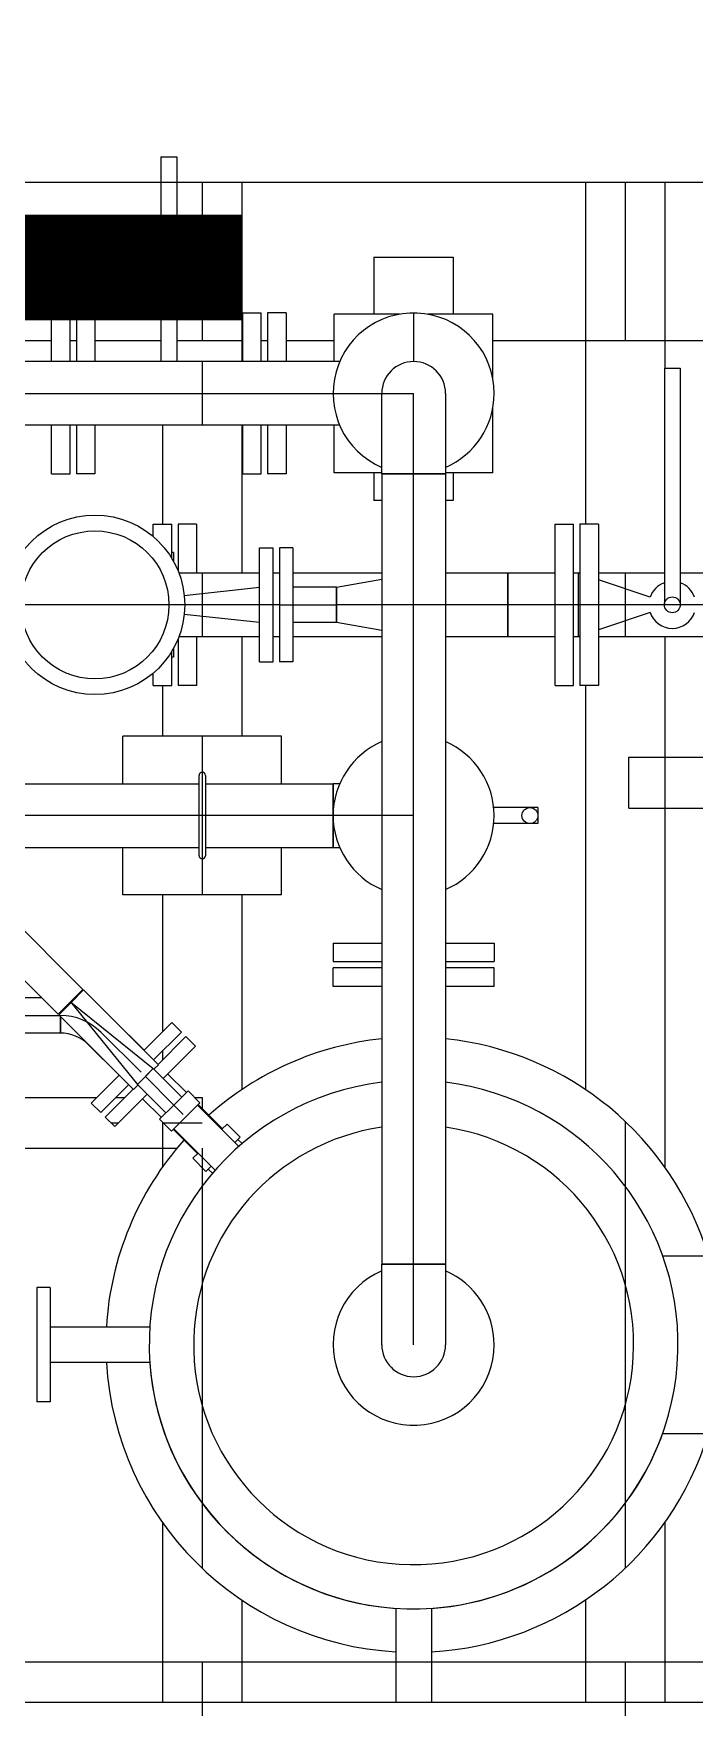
# Model space of a CAD drawing. Header units: inches. Extents: x 517790 to 538444, y 301815 to 302461.
# Drawn here: x 517892.184 to 517892.775, y 302347.485 to 302348.98 of the extents above; entities that cross this region are included whole.
import ezdxf

# ---------------------------------------------------------------- set-up
doc = ezdxf.new("R2010")
doc.units = ezdxf.units.IN
doc.header["$MEASUREMENT"] = 0
doc.linetypes.add('BLAST PROOF PARTITION-EMBED 1_DWG$0$DIVIDE2', pattern=[0.625, 0.25, -0.125, 0, -0.125, 0, -0.125])
doc.layers.add('Layout', color=6, linetype='Continuous', lineweight=15)
for name, color, linetype in [('电气-接地设计-接地线', 3, '接地线'), ('硅胶总平面底图 工艺装置区', 253, 'Continuous'), ('硅胶总平面底图0804', 253, 'Continuous')]:
    doc.layers.add(name, color=color, linetype=linetype)
doc.styles.add('EESLTYPE', font='TXT.shx')
doc.linetypes.add('接地线', pattern='A,500,["/",EESLTYPE,S=200,R=0,X=0,Y=-100],-200,60,-200', length=960)

msp = doc.modelspace()

# ---------------------------------------------------------------- linework, layer by layer
at = {"layer": 'Layout', "color": 9, "lineweight": -3}
msp.add_arc((517888.1581, 302345.937), 10.9625, 0, 86.22389, dxfattribs=at)
at = {"layer": '电气-接地设计-接地线', "color": 1, "linetype": '接地线', "ltscale": 0.005, "const_width": 0.0944}
msp.add_lwpolyline([(517880.4229, 302348.7714), (517892.3704, 302348.7714)], dxfattribs=at)
at = {"layer": '硅胶总平面底图 工艺装置区', "color": 253, "linetype": 'Continuous', "lineweight": -3}
for p, q in [((517892.2981, 302348.8702), (517892.3052, 302348.8702)), ((517892.2981, 302348.8702), (517892.2981, 302348.6873)), ((517892.3052, 302348.8702), (517892.3123, 302348.8702)), ((517892.3123, 302348.8702), (517892.3123, 302348.6873)), ((517891.3198, 302348.8476), (517892.2981, 302348.8476)), ((517892.2981, 302348.8476), (517892.2996, 302348.8476)), ((517892.3123, 302348.8476), (517892.3704, 302348.8476)), ((517892.3123, 302348.8476), (517893.1847, 302348.8476)), ((517892.335, 302348.8476), (517892.335, 302348.706)), ((517892.3704, 302348.8476), (517892.3704, 302348.6873)), ((517892.6772, 302348.8476), (517892.6772, 302348.542)), ((517892.6772, 302348.8476), (517892.748, 302348.8476)), ((517892.7126, 302348.8476), (517892.7126, 302348.706)), ((517892.748, 302348.8476), (517892.748, 302348.6814)), ((517892.4884, 302348.7805), (517892.5592, 302348.7805)), ((517892.4884, 302348.7805), (517892.4884, 302348.7296)), ((517892.5592, 302348.7805), (517892.5592, 302348.7296)), ((517892.2006, 302348.6873), (517892.2006, 302348.7308)), ((517892.2006, 302348.7308), (517892.2171, 302348.7308)), ((517892.2171, 302348.6873), (517892.2171, 302348.7308)), ((517892.2227, 302348.7308), (517892.2227, 302348.6873)), ((517892.2393, 302348.7308), (517892.2227, 302348.7308)), ((517892.2393, 302348.7308), (517892.2393, 302348.6873)), ((517892.3712, 302348.6873), (517892.3712, 302348.7308)), ((517892.3712, 302348.7308), (517892.3877, 302348.7308)), ((517892.3877, 302348.6873), (517892.3877, 302348.7308)), ((517892.3933, 302348.7308), (517892.3933, 302348.6873)), ((517892.4099, 302348.7308), (517892.3933, 302348.7308)), ((517892.4099, 302348.7308), (517892.4099, 302348.6873)), ((517892.453, 302348.6873), (517892.453, 302348.7296)), ((517892.5111, 302348.7296), (517892.453, 302348.7296)), ((517892.5238, 302348.7308), (517892.5238, 302348.6873)), ((517892.5946, 302348.7296), (517892.5365, 302348.7296)), ((517892.5946, 302348.6716), (517892.5946, 302348.7296)), ((517892.0271, 302348.706), (517892.2006, 302348.706)), ((517892.2171, 302348.706), (517892.2227, 302348.706)), ((517892.2393, 302348.706), (517892.2981, 302348.706)), ((517892.3123, 302348.706), (517892.3712, 302348.706)), ((517892.3877, 302348.706), (517892.3933, 302348.706)), ((517892.4099, 302348.706), (517892.453, 302348.706)), ((517892.5946, 302348.706), (517893.1847, 302348.706)), ((517892.4577, 302348.6873), (517891.3198, 302348.6873)), ((517892.335, 302348.6873), (517892.335, 302348.6304)), ((517892.7476, 302348.6814), (517892.7547, 302348.6814)), ((517892.7476, 302348.6814), (517892.7476, 302348.47)), ((517892.7547, 302348.6814), (517892.7617, 302348.6814)), ((517892.7617, 302348.6814), (517892.7617, 302348.47)), ((517891.3198, 302348.6588), (517892.4519, 302348.6588)), ((517892.4519, 302348.6588), (517892.4638, 302348.6588)), ((517892.4638, 302348.6588), (517892.4639, 302348.6588)), ((517892.4639, 302348.6588), (517892.5238, 302348.6588)), ((517892.4953, 302348.5869), (517892.4953, 302348.6588)), ((517892.5238, 302348.5869), (517892.5238, 302348.6588)), ((517892.5523, 302348.6588), (517892.5523, 302348.5869)), ((517892.5946, 302348.588), (517892.5946, 302348.6461)), ((517892.4577, 302348.6304), (517891.3198, 302348.6304)), ((517892.2006, 302348.5869), (517892.2006, 302348.6304)), ((517892.2171, 302348.5869), (517892.2171, 302348.6304)), ((517892.2227, 302348.6304), (517892.2227, 302348.5869)), ((517892.2393, 302348.6304), (517892.2393, 302348.5869)), ((517892.2996, 302348.6304), (517892.2996, 302348.542)), ((517892.3704, 302348.6304), (517892.3704, 302348.4985)), ((517892.3712, 302348.5869), (517892.3712, 302348.6304)), ((517892.3877, 302348.5869), (517892.3877, 302348.6304)), ((517892.3933, 302348.6304), (517892.3933, 302348.5869)), ((517892.4099, 302348.6304), (517892.4099, 302348.5869)), ((517892.453, 302348.588), (517892.453, 302348.6304)), ((517892.2006, 302348.5869), (517892.2171, 302348.5869)), ((517892.2393, 302348.5869), (517892.2227, 302348.5869)), ((517892.3712, 302348.5869), (517892.3877, 302348.5869)), ((517892.4099, 302348.5869), (517892.3933, 302348.5869)), ((517892.4953, 302348.588), (517892.453, 302348.588)), ((517892.4884, 302348.588), (517892.4884, 302348.5632)), ((517892.4953, 302348.5869), (517892.5523, 302348.5869)), ((517892.5238, 302348.5869), (517892.4953, 302348.5869)), ((517892.4953, 302348.5869), (517892.4953, 302347.8812)), ((517892.5238, 302348.5869), (517892.5238, 302348.5869)), ((517892.5238, 302348.5869), (517892.5238, 302348.5869)), ((517892.5238, 302347.8812), (517892.5238, 302348.5869)), ((517892.5523, 302348.5869), (517892.5238, 302348.5869)), ((517892.5946, 302348.588), (517892.5523, 302348.588)), ((517892.5523, 302348.5869), (517892.5523, 302347.8812)), ((517892.5592, 302348.588), (517892.5592, 302348.5632)), ((517892.4953, 302348.5632), (517892.4884, 302348.5632)), ((517892.5592, 302348.5632), (517892.5523, 302348.5632)), ((517892.2913, 302348.5311), (517892.2913, 302348.542)), ((517892.2913, 302348.542), (517892.3079, 302348.542)), ((517892.3079, 302348.5117), (517892.3079, 302348.542)), ((517892.3135, 302348.542), (517892.3135, 302348.5005)), ((517892.3301, 302348.542), (517892.3135, 302348.542)), ((517892.3301, 302348.542), (517892.3301, 302348.4985)), ((517892.65, 302348.47), (517892.65, 302348.542)), ((517892.65, 302348.542), (517892.6665, 302348.542)), ((517892.6665, 302348.47), (517892.6665, 302348.542)), ((517892.6722, 302348.542), (517892.6722, 302348.47)), ((517892.6887, 302348.542), (517892.6722, 302348.542)), ((517892.6887, 302348.542), (517892.6887, 302348.47)), ((517892.3863, 302348.47), (517892.3863, 302348.521)), ((517892.3863, 302348.521), (517892.3983, 302348.521)), ((517892.3983, 302348.47), (517892.3983, 302348.521)), ((517892.404, 302348.521), (517892.404, 302348.47)), ((517892.416, 302348.521), (517892.404, 302348.521)), ((517892.416, 302348.521), (517892.416, 302348.47)), ((517892.3093, 302348.5168), (517892.3079, 302348.5168)), ((517892.3093, 302348.5168), (517892.3093, 302348.5092)), ((517892.3143, 302348.4985), (517892.3863, 302348.4985)), ((517892.335, 302348.4985), (517892.335, 302348.4416)), ((517892.3983, 302348.4985), (517892.404, 302348.4985)), ((517892.416, 302348.4985), (517892.4953, 302348.4985)), ((517892.4548, 302348.4858), (517892.4953, 302348.493)), ((517892.5523, 302348.4985), (517892.608, 302348.4985)), ((517892.608, 302348.47), (517892.608, 302348.4985)), ((517892.608, 302348.4985), (517892.65, 302348.4985)), ((517892.608, 302348.4985), (517892.608, 302348.47)), ((517892.6665, 302348.4985), (517892.6722, 302348.4985)), ((517892.6707, 302348.4985), (517892.6707, 302348.47)), ((517892.6722, 302348.498), (517892.6707, 302348.4985)), ((517892.6887, 302348.4985), (517892.7476, 302348.4985)), ((517892.7348, 302348.4768), (517892.6887, 302348.4924)), ((517892.7126, 302348.4985), (517892.7126, 302348.4416)), ((517892.7617, 302348.4985), (517892.8206, 302348.4985)), ((517892.3191, 302348.4785), (517892.3863, 302348.4857)), ((517892.4548, 302348.4858), (517892.416, 302348.4858)), ((517892.4548, 302348.47), (517892.4548, 302348.4858)), ((517892.4548, 302348.4858), (517892.4548, 302348.47)), ((517892.3983, 302348.47), (517892.0802, 302348.47)), ((517892.3191, 302348.4616), (517892.3863, 302348.4544)), ((517892.3863, 302348.4191), (517892.3863, 302348.47)), ((517892.404, 302348.47), (517892.3983, 302348.47)), ((517892.3983, 302348.4191), (517892.3983, 302348.47)), ((517892.404, 302348.47), (517892.4548, 302348.47)), ((517892.404, 302348.47), (517892.404, 302348.4191)), ((517892.416, 302348.47), (517892.416, 302348.4191)), ((517892.4953, 302348.47), (517892.4548, 302348.47)), ((517892.4548, 302348.4543), (517892.4548, 302348.47)), ((517892.4548, 302348.47), (517892.4548, 302348.4543)), ((517892.5267, 302348.47), (517892.4953, 302348.47)), ((517892.5523, 302348.47), (517892.5267, 302348.47)), ((517892.608, 302348.47), (517892.5523, 302348.47)), ((517892.6665, 302348.47), (517892.608, 302348.47)), ((517892.608, 302348.4416), (517892.608, 302348.47)), ((517892.608, 302348.47), (517892.608, 302348.4416)), ((517892.65, 302348.3981), (517892.65, 302348.47)), ((517892.6665, 302348.3981), (517892.6665, 302348.47)), ((517892.6707, 302348.47), (517892.6665, 302348.47)), ((517892.8386, 302348.47), (517892.6707, 302348.47)), ((517892.6707, 302348.47), (517892.6707, 302348.4416)), ((517892.6722, 302348.47), (517892.6722, 302348.3981)), ((517892.6887, 302348.47), (517892.6887, 302348.3981)), ((517892.7348, 302348.4633), (517892.6887, 302348.4477)), ((517892.4548, 302348.4543), (517892.416, 302348.4543)), ((517892.4953, 302348.4471), (517892.4548, 302348.4543)), ((517892.3079, 302348.3981), (517892.3079, 302348.4284)), ((517892.3093, 302348.4309), (517892.3093, 302348.4233)), ((517892.3135, 302348.4396), (517892.3135, 302348.3981)), ((517892.3143, 302348.4416), (517892.3863, 302348.4416)), ((517892.3301, 302348.4416), (517892.3301, 302348.3981)), ((517892.3704, 302348.4416), (517892.3704, 302348.3526)), ((517892.3983, 302348.4416), (517892.404, 302348.4416)), ((517892.416, 302348.4416), (517892.4953, 302348.4416)), ((517892.5523, 302348.4416), (517892.608, 302348.4416)), ((517892.608, 302348.4416), (517892.65, 302348.4416)), ((517892.6665, 302348.4416), (517892.6722, 302348.4416)), ((517892.6722, 302348.4421), (517892.6707, 302348.4416)), ((517892.6887, 302348.4416), (517892.8206, 302348.4416)), ((517892.748, 302348.4416), (517892.748, 302347.968)), ((517892.3093, 302348.4233), (517892.3079, 302348.4233)), ((517892.3863, 302348.4191), (517892.3983, 302348.4191)), ((517892.416, 302348.4191), (517892.404, 302348.4191)), ((517892.2913, 302348.3981), (517892.2913, 302348.409)), ((517892.2913, 302348.3981), (517892.3079, 302348.3981)), ((517892.2996, 302348.3981), (517892.2996, 302348.3526)), ((517892.3301, 302348.3981), (517892.3135, 302348.3981)), ((517892.65, 302348.3981), (517892.6665, 302348.3981)), ((517892.6887, 302348.3981), (517892.6722, 302348.3981)), ((517892.6772, 302348.3981), (517892.6772, 302348.0371)), ((517892.4059, 302348.3526), (517892.2643, 302348.3526)), ((517892.2643, 302348.3103), (517892.2643, 302348.3526)), ((517892.335, 302348.3526), (517892.335, 302348.211)), ((517892.4059, 302348.3103), (517892.4059, 302348.3526)), ((517892.7159, 302348.2885), (517892.7159, 302348.3339)), ((517892.7159, 302348.3339), (517892.9324, 302348.3339)), ((517891.7542, 302348.3103), (517892.3323, 302348.3103)), ((517892.3323, 302348.246), (517892.3323, 302348.3177)), ((517892.3379, 302348.3177), (517892.3379, 302348.246)), ((517892.3379, 302348.3103), (517892.4519, 302348.3103)), ((517892.4519, 302348.3103), (517892.4519, 302348.2534)), ((517892.4519, 302348.2818), (517892.4519, 302348.3103)), ((517892.4577, 302348.3103), (517892.4519, 302348.3103)), ((517892.3323, 302348.2818), (517891.7542, 302348.2818)), ((517892.3379, 302348.2818), (517892.3323, 302348.2818)), ((517892.4519, 302348.2818), (517892.3379, 302348.2818)), ((517892.4519, 302348.2818), (517892.4519, 302348.2818)), ((517892.4519, 302348.2818), (517892.4519, 302348.2818)), ((517892.5238, 302348.2818), (517892.4519, 302348.2818)), ((517892.4519, 302348.2534), (517892.4519, 302348.2818)), ((517892.6347, 302348.2889), (517892.5954, 302348.2889)), ((517892.6347, 302348.2889), (517892.6347, 302348.2818)), ((517892.6347, 302348.2818), (517892.6347, 302348.2748)), ((517892.7159, 302348.2885), (517892.9324, 302348.2885)), ((517892.6347, 302348.2748), (517892.5954, 302348.2748)), ((517891.7542, 302348.2534), (517892.3323, 302348.2534)), ((517892.2643, 302348.211), (517892.2643, 302348.2534)), ((517892.3379, 302348.2534), (517892.4519, 302348.2534)), ((517892.4059, 302348.211), (517892.4059, 302348.2534)), ((517892.4519, 302348.2534), (517892.4577, 302348.2534)), ((517892.4059, 302348.211), (517892.2643, 302348.211)), ((517892.2996, 302348.211), (517892.2996, 302348.0886)), ((517892.3704, 302348.211), (517892.3704, 302348.0371)), ((517892.1619, 302348.1934), (517892.2286, 302348.1266)), ((517892.1397, 302348.1711), (517892.2064, 302348.1044)), ((517892.4519, 302348.1679), (517892.4953, 302348.1679)), ((517892.4519, 302348.1679), (517892.4519, 302348.1514)), ((517892.5523, 302348.1679), (517892.5957, 302348.1679)), ((517892.5957, 302348.1679), (517892.5957, 302348.1514)), ((517892.4519, 302348.1514), (517892.4953, 302348.1514)), ((517892.4953, 302348.1458), (517892.4519, 302348.1458)), ((517892.4519, 302348.1292), (517892.4519, 302348.1458)), ((517892.5523, 302348.1514), (517892.5957, 302348.1514)), ((517892.5957, 302348.1458), (517892.5523, 302348.1458)), ((517892.5957, 302348.1292), (517892.5957, 302348.1458)), ((517892.4953, 302348.1292), (517892.4519, 302348.1292)), ((517892.5957, 302348.1292), (517892.5523, 302348.1292)), ((517892.1916, 302348.1191), (517892.0878, 302348.1191)), ((517892.2286, 302348.1266), (517892.2064, 302348.1044)), ((517892.218, 302348.1149), (517892.207, 302348.1039)), ((517892.2175, 302348.1155), (517892.2914, 302348.0559)), ((517892.2175, 302348.1155), (517892.2772, 302348.0416)), ((517892.2292, 302348.1261), (517892.2181, 302348.115)), ((517892.2292, 302348.1261), (517892.2959, 302348.0593)), ((517892.0878, 302348.1034), (517892.2074, 302348.1034)), ((517892.207, 302348.1039), (517892.2737, 302348.0371)), ((517892.2074, 302348.1034), (517892.2085, 302348.1034)), ((517892.2085, 302348.1065), (517892.2085, 302348.1054)), ((517892.2085, 302348.1054), (517892.2085, 302348.1065)), ((517892.2086, 302348.1034), (517892.2085, 302348.1034)), ((517892.2085, 302348.1023), (517892.2085, 302348.0876)), ((517892.2085, 302348.0876), (517892.2085, 302348.1023)), ((517892.2086, 302348.1034), (517892.2086, 302348.1034)), ((517892.2557, 302348.0996), (517892.2557, 302348.0996)), ((517892.2557, 302348.0996), (517892.2831, 302348.0722)), ((517892.2557, 302348.0996), (517892.2557, 302348.0996)), ((517892.2085, 302348.0876), (517892.0878, 302348.0876)), ((517892.2805, 302348.0525), (517892.2446, 302348.0885)), ((517892.2446, 302348.0885), (517892.2446, 302348.0885)), ((517892.2446, 302348.0885), (517892.2446, 302348.0885)), ((517892.2831, 302348.0722), (517892.308, 302348.0971)), ((517892.2916, 302348.0636), (517892.3165, 302348.0885)), ((517892.3205, 302348.0846), (517892.2956, 302348.0596)), ((517892.308, 302348.0971), (517892.3165, 302348.0885)), ((517892.3291, 302348.076), (517892.3205, 302348.0846)), ((517892.2334, 302348.0773), (517892.2335, 302348.0773)), ((517892.2334, 302348.0773), (517892.2608, 302348.0499)), ((517892.2335, 302348.0773), (517892.2334, 302348.0773)), ((517892.2996, 302348.0716), (517892.2996, 302348.0636)), ((517892.3291, 302348.076), (517892.3001, 302348.0471)), ((517892.2772, 302348.0416), (517892.2914, 302348.0559)), ((517892.2914, 302348.0559), (517892.2843, 302348.0487)), ((517892.2914, 302348.0559), (517892.3168, 302348.0304)), ((517892.2959, 302348.0593), (517892.2919, 302348.0553)), ((517892.236, 302348.025), (517892.2609, 302348.0499)), ((517892.2445, 302348.0165), (517892.2694, 302348.0414)), ((517892.2777, 302348.0411), (517892.2737, 302348.0371)), ((517892.2843, 302348.0487), (517892.2772, 302348.0416)), ((517892.2772, 302348.0416), (517892.3026, 302348.0162)), ((517892.3097, 302348.0233), (517892.2843, 302348.0487)), ((517892.3209, 302348.0345), (517892.3042, 302348.0512)), ((517892.0676, 302348.03), (517892.241, 302348.03)), ((517892.236, 302348.025), (517892.2445, 302348.0165)), ((517892.2734, 302348.0374), (517892.2485, 302348.0125)), ((517892.2859, 302348.0329), (517892.257, 302348.004)), ((517892.258, 302348.03), (517892.266, 302348.03)), ((517892.2986, 302348.0122), (517892.2819, 302348.0289)), ((517892.3224, 302348.036), (517892.3097, 302348.0233)), ((517892.333, 302348.0254), (517892.3203, 302348.0127)), ((517892.333, 302348.0254), (517892.3224, 302348.036)), ((517892.3284, 302348.03), (517892.335, 302348.03)), ((517892.3532, 302348.0021), (517892.3315, 302348.0239)), ((517892.335, 302348.03), (517892.335, 302348.0203)), ((517892.257, 302348.004), (517892.2485, 302348.0125)), ((517892.3097, 302348.0233), (517892.297, 302348.0106)), ((517892.3076, 302348), (517892.297, 302348.0106)), ((517892.3203, 302348.0127), (517892.3076, 302348)), ((517892.3182, 302348.0148), (517892.3097, 302348.0233)), ((517892.3678, 302347.9864), (517892.3309, 302348.0233)), ((517892.7126, 302348.0088), (517892.7126, 302347.6097)), ((517892.2536, 302348.0074), (517892.2604, 302348.0074)), ((517892.2996, 302348.008), (517892.2996, 302347.968)), ((517892.3002, 302348.0074), (517892.335, 302348.0074)), ((517892.3309, 302347.9799), (517892.3092, 302348.0016)), ((517892.3466, 302347.9652), (517892.3097, 302348.0021)), ((517892.3574, 302348.0063), (517892.3526, 302348.0016)), ((517892.369, 302347.9947), (517892.3574, 302348.0063)), ((517892.369, 302347.9947), (517892.3643, 302347.9899)), ((517892.1635, 302347.9847), (517892.3124, 302347.9847)), ((517892.3314, 302347.9804), (517892.3267, 302347.9757)), ((517892.335, 302347.9847), (517892.335, 302347.6097)), ((517892.3707, 302347.9888), (517892.3669, 302347.9926)), ((517892.3383, 302347.964), (517892.3267, 302347.9757)), ((517892.3431, 302347.9687), (517892.3383, 302347.964)), ((517892.3442, 302347.9624), (517892.3405, 302347.9661)), ((517892.4953, 302347.8812), (517892.5523, 302347.8812)), ((517892.4953, 302347.8092), (517892.4953, 302347.8812)), ((517892.5238, 302347.8812), (517892.4953, 302347.8812)), ((517892.5238, 302347.8812), (517892.5238, 302347.8812)), ((517892.5238, 302347.8812), (517892.5238, 302347.8812)), ((517892.5238, 302347.8092), (517892.5238, 302347.8812)), ((517892.5523, 302347.8812), (517892.5238, 302347.8812)), ((517892.5523, 302347.8812), (517892.5523, 302347.8092)), ((517892.746, 302347.8887), (517892.8378, 302347.8887)), ((517892.1873, 302347.8602), (517892.1873, 302347.8092)), ((517892.1993, 302347.8602), (517892.1873, 302347.8602)), ((517892.1993, 302347.8602), (517892.1993, 302347.8092)), ((517892.2883, 302347.825), (517892.1993, 302347.825)), ((517892.1873, 302347.8092), (517892.1873, 302347.7583)), ((517892.1993, 302347.8092), (517892.1993, 302347.7583)), ((517892.2883, 302347.7935), (517892.1993, 302347.7935)), ((517892.1993, 302347.7583), (517892.1873, 302347.7583)), ((517892.746, 302347.7298), (517892.8378, 302347.7298)), ((517892.2996, 302347.6505), (517892.2996, 302347.4901)), ((517892.748, 302347.6505), (517892.748, 302347.4901)), ((517892.3704, 302347.5814), (517892.3704, 302347.4901)), ((517892.6772, 302347.5814), (517892.6772, 302347.4901)), ((517892.508, 302347.5738), (517892.508, 302347.4901)), ((517892.5396, 302347.5738), (517892.5396, 302347.4901)), ((517892.0676, 302347.526), (517892.508, 302347.526)), ((517892.2996, 302347.526), (517892.3704, 302347.526)), ((517892.335, 302347.526), (517892.335, 302347.455)), ((517892.508, 302347.526), (517892.5396, 302347.526)), ((517892.5396, 302347.526), (517893.0431, 302347.526)), ((517892.6772, 302347.526), (517892.748, 302347.526)), ((517892.7126, 302347.526), (517892.7126, 302347.455)), ((517891.7389, 302347.4901), (517893.1142, 302347.4901))]:
    msp.add_line(p, q, dxfattribs=at)
at = {"layer": '硅胶总平面底图 工艺装置区', "linetype": 'BLAST PROOF PARTITION-EMBED 1_DWG$0$DIVIDE2', "lineweight": -3, "ltscale": 400}
msp.add_line((517875.7208, 302348.8476), (517896.8661, 302348.8476), dxfattribs=at)
at = {"layer": '硅胶总平面底图 工艺装置区', "color": 253, "linetype": 'Continuous', "lineweight": -3}
for centre, radius in [((517892.2393, 302348.47), 0.0802), ((517892.2393, 302348.47), 0.0661), ((517892.7547, 302348.47), 0.00708), ((517892.6276, 302348.2818), 0.00708)]:
    msp.add_circle(centre, radius, dxfattribs=at)
for centre, radius, start, end in [((517892.5238, 302348.6588), 0.0719, 0, 246.682), ((517892.5238, 302348.6588), 0.0285, 90, 180), ((517892.5238, 302348.6588), 0.0285, 0, 180), ((517892.5238, 302348.6588), 0.0285, 0, 90), ((517892.5238, 302348.6588), 0.0719, 293.318, 0), ((517892.7547, 302348.47), 0.021, 109.7221, 161.2587), ((517892.7547, 302348.47), 0.021, 18.7413, 70.2779), ((517892.7547, 302348.47), 0.021, 198.7413, 341.2587), ((517892.5238, 302348.2818), 0.0719, 113.318, 246.682), ((517892.5238, 302348.2818), 0.0719, 0, 66.682), ((517892.3351, 302348.3177), 0.00283, 0, 180), ((517892.5238, 302348.2818), 0.0719, 293.318, 0), ((517892.3351, 302348.246), 0.00283, 180, 0), ((517892.2085, 302348.0524), 0.0667, 79.1838, 79.9717), ((517892.2085, 302348.0524), 0.0509, 45, 90), ((517892.2085, 302348.0524), 0.0667, 45, 47.1663), ((517892.2085, 302348.0524), 0.0352, 45, 90), ((517892.5238, 302347.8092), 0.2747, 95.9495, 131.71), ((517892.5238, 302347.8092), 0.2747, 95.9495, 131.71), ((517892.5238, 302347.8092), 0.2747, 16.806, 84.0505), ((517892.5238, 302347.8092), 0.2747, 16.806, 84.0505), ((517892.5238, 302347.8093), 0.236, 96.9296, 358.5676), ((517892.5238, 302347.8093), 0.236, 96.9296, 358.5676), ((517892.5238, 302347.8093), 0.236, 358.5676, 83.0704), ((517892.5238, 302347.8093), 0.236, 358.5676, 83.0704), ((517892.5238, 302347.8092), 0.1964, 178.5676, 81.662), ((517892.5238, 302347.8092), 0.1964, 178.5676, 81.662), ((517892.5238, 302347.8092), 0.1964, 98.338, 178.5676), ((517892.5238, 302347.8092), 0.1964, 98.338, 178.5676), ((517892.5238, 302347.8092), 0.2747, 138.29, 176.71), ((517892.5238, 302347.8092), 0.2747, 138.29, 176.71), ((517892.5238, 302347.8092), 0.0719, 113.318, 0), ((517892.5238, 302347.8092), 0.0719, 0, 66.682), ((517892.5238, 302347.8092), 0.0285, 180, 0), ((517892.5238, 302347.8092), 0.0285, 180, 0), ((517892.5238, 302347.8092), 0.2747, 183.29, 266.71), ((517892.5238, 302347.8092), 0.2747, 183.29, 266.71), ((517892.5238, 302347.8092), 0.236, 183.8303, 266.1697), ((517892.5238, 302347.8092), 0.236, 183.8303, 266.1697), ((517892.5238, 302347.8092), 0.236, 273.8303, 340.3332), ((517892.5238, 302347.8092), 0.236, 273.8303, 340.3332), ((517892.5238, 302347.8092), 0.2747, 273.29, 343.194), ((517892.5238, 302347.8092), 0.2747, 273.29, 343.194)]:
    msp.add_arc(centre, radius, start, end, dxfattribs=at)
at = {"layer": '硅胶总平面底图0804', "color": 253, "linetype": 'Continuous', "lineweight": 20}
msp.add_line((517896.8661, 302348.8476), (517875.7205, 302348.8476), dxfattribs=at)

doc.saveas('drawing.dxf')
